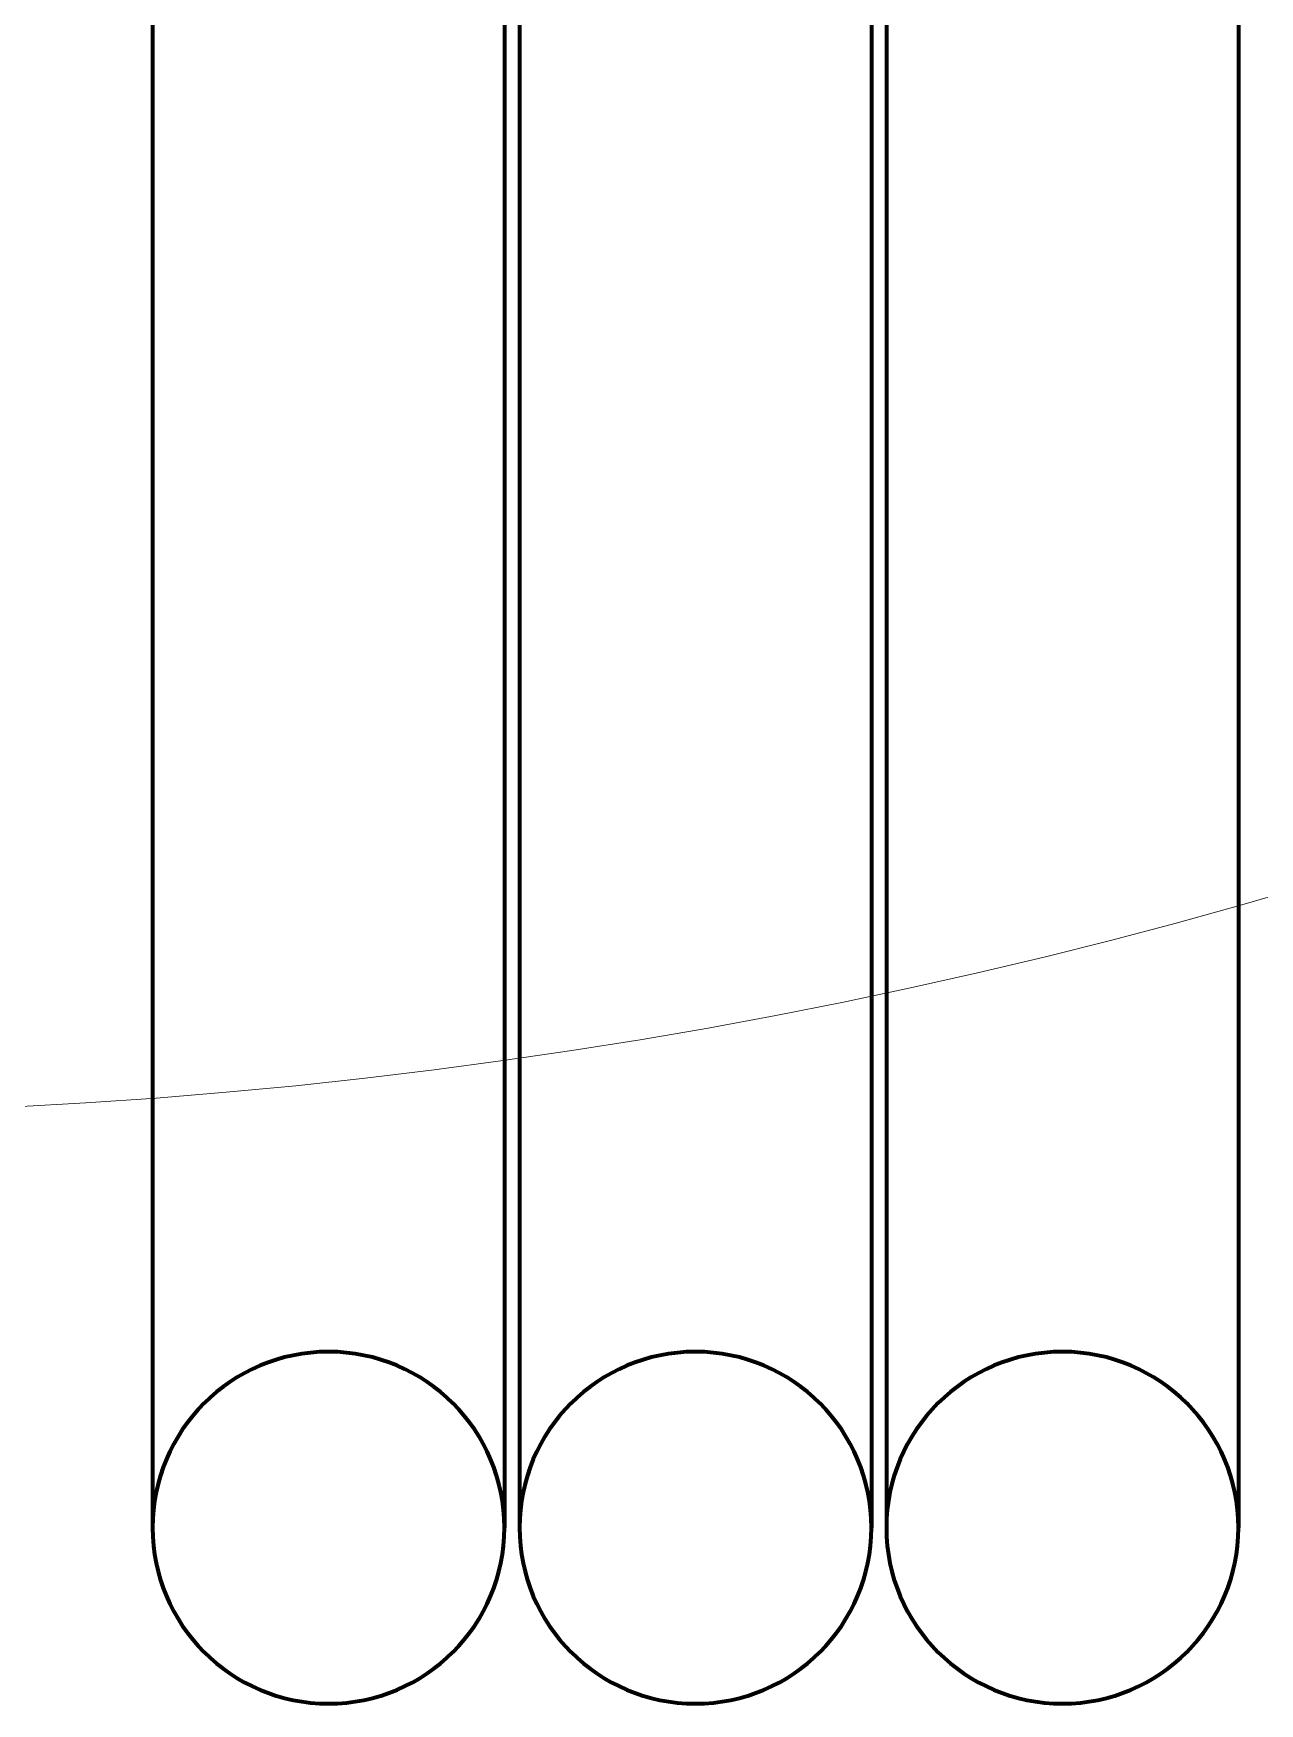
# Model space of a CAD drawing. Header units: millimetres. Extents: x 0 to 2382, y 0 to 420.
# Drawn here: x 263.13 to 271.31, y 218.31 to 229.47 of the extents above; entities that cross this region are included whole.
import ezdxf

# ---------------------------------------------------------------- set-up
doc = ezdxf.new("R2010")
doc.units = ezdxf.units.MM
doc.linetypes.add('IRAM-E-TRAZOS', pattern=[5, 4, -1])
for name, color, linetype, lineweight in [('01-VISIBLE', 7, 'CONTINUOUS', 70), ('02-OCULTA', 4, 'IRAM-E-TRAZOS', 35), ('08-FINA', 5, 'CONTINUOUS', 18)]:
    doc.layers.add(name, color=color, linetype=linetype, lineweight=lineweight)

msp = doc.modelspace()

# ---------------------------------------------------------------- linework, layer by layer
at = {"layer": '01-VISIBLE'}
for p, q in [((263.922, 233.027), (263.922, 229.209)), ((266.272, 233.027), (266.272, 229.209)), ((268.822, 233.027), (268.822, 229.209)), ((271.172, 233.027), (271.172, 229.209)), ((266.372, 232.716), (266.372, 229.209)), ((268.722, 232.716), (268.722, 229.209))]:
    msp.add_line(p, q, dxfattribs=at)
for points in [[(263.922, 229.209), (263.922, 229.159), (263.922, 229.109), (263.922, 229.059), (263.922, 229.009), (263.922, 228.959), (263.922, 228.909), (263.922, 228.858), (263.922, 228.808), (263.922, 228.758), (263.922, 228.708), (263.922, 228.658), (263.922, 228.608), (263.922, 228.558), (263.922, 228.508), (263.922, 228.457), (263.922, 228.407), (263.922, 228.357), (263.922, 228.307), (263.922, 228.257), (263.922, 228.207), (263.922, 228.157), (263.922, 228.107), (263.922, 228.056), (263.922, 228.006), (263.922, 227.956), (263.922, 227.906), (263.922, 227.856), (263.922, 227.806), (263.922, 227.756), (263.922, 227.706), (263.922, 227.655), (263.922, 227.605), (263.922, 227.555), (263.922, 227.505), (263.922, 227.455), (263.922, 227.405), (263.922, 227.355), (263.922, 227.305), (263.922, 227.254), (263.922, 227.204), (263.922, 227.154), (263.922, 227.104), (263.922, 227.054), (263.922, 227.004), (263.922, 226.954), (263.922, 226.904), (263.922, 226.853), (263.922, 226.803), (263.922, 226.753), (263.922, 226.703), (263.922, 226.653), (263.922, 226.603), (263.922, 226.553), (263.922, 226.503), (263.922, 226.452), (263.922, 226.402), (263.922, 226.352), (263.922, 226.302), (263.922, 226.252), (263.922, 226.202), (263.922, 226.152), (263.922, 226.102), (263.922, 226.051), (263.922, 226.001), (263.922, 225.951), (263.922, 225.901), (263.922, 225.851), (263.922, 225.801), (263.922, 225.751), (263.922, 225.701), (263.922, 225.65), (263.922, 225.6), (263.922, 225.55), (263.922, 225.5), (263.922, 225.45), (263.922, 225.4), (263.922, 225.35), (263.922, 225.3), (263.922, 225.249), (263.922, 225.199), (263.922, 225.149), (263.922, 225.099), (263.922, 225.049), (263.922, 224.999), (263.922, 224.949), (263.922, 224.899), (263.922, 224.848), (263.922, 224.798), (263.922, 224.748), (263.922, 224.698), (263.922, 224.648), (263.922, 224.598), (263.922, 224.548), (263.922, 224.498), (263.922, 224.447), (263.922, 224.397), (263.922, 224.347), (263.922, 224.297), (263.922, 224.247), (263.922, 224.197), (263.922, 224.147), (263.922, 224.097), (263.922, 224.046), (263.922, 223.996), (263.922, 223.946), (263.922, 223.896), (263.922, 223.846), (263.922, 223.796), (263.922, 223.746), (263.922, 223.696), (263.922, 223.645), (263.922, 223.595), (263.922, 223.545), (263.922, 223.495), (263.922, 223.445), (263.922, 223.395), (263.922, 223.345), (263.922, 223.295), (263.922, 223.244), (263.922, 223.194), (263.922, 223.144), (263.922, 223.094), (263.922, 223.044), (263.922, 222.994), (263.922, 222.944), (263.922, 222.894), (263.922, 222.843), (263.922, 222.793), (263.922, 222.743), (263.922, 222.693), (263.922, 222.643), (263.922, 222.593), (263.922, 222.543), (263.922, 222.493), (263.922, 222.442), (263.922, 222.392), (263.922, 222.342), (263.922, 222.292), (263.922, 222.242), (263.922, 222.192), (263.922, 222.142), (263.922, 222.092), (263.922, 222.041), (263.922, 221.991), (263.922, 221.941), (263.922, 221.891), (263.922, 221.841), (263.922, 221.791), (263.922, 221.741), (263.922, 221.691), (263.922, 221.64), (263.922, 221.59), (263.922, 221.54), (263.922, 221.49), (263.922, 221.44), (263.922, 221.39), (263.922, 221.34), (263.922, 221.29), (263.922, 221.239), (263.922, 221.189), (263.922, 221.139), (263.922, 221.089), (263.922, 221.039), (263.922, 220.989), (263.922, 220.939), (263.922, 220.889), (263.922, 220.838), (263.922, 220.788), (263.922, 220.738), (263.922, 220.688), (263.922, 220.638), (263.922, 220.588), (263.922, 220.538), (263.922, 220.488), (263.922, 220.437), (263.922, 220.387), (263.922, 220.337), (263.922, 220.287), (263.922, 220.237), (263.922, 220.187), (263.922, 220.137), (263.922, 220.087), (263.922, 220.036), (263.922, 219.986), (263.922, 219.936), (263.922, 219.886), (263.922, 219.836), (263.922, 219.786), (263.922, 219.736), (263.922, 219.686), (263.922, 219.635), (263.922, 219.585), (263.922, 219.535), (263.922, 219.485)], [(266.272, 229.209), (266.272, 229.159), (266.272, 229.109), (266.272, 229.059), (266.272, 229.009), (266.272, 228.959), (266.272, 228.909), (266.272, 228.858), (266.272, 228.808), (266.272, 228.758), (266.272, 228.708), (266.272, 228.658), (266.272, 228.608), (266.272, 228.558), (266.272, 228.508), (266.272, 228.457), (266.272, 228.407), (266.272, 228.357), (266.272, 228.307), (266.272, 228.257), (266.272, 228.207), (266.272, 228.157), (266.272, 228.107), (266.272, 228.056), (266.272, 228.006), (266.272, 227.956), (266.272, 227.906), (266.272, 227.856), (266.272, 227.806), (266.272, 227.756), (266.272, 227.706), (266.272, 227.655), (266.272, 227.605), (266.272, 227.555), (266.272, 227.505), (266.272, 227.455), (266.272, 227.405), (266.272, 227.355), (266.272, 227.305), (266.272, 227.254), (266.272, 227.204), (266.272, 227.154), (266.272, 227.104), (266.272, 227.054), (266.272, 227.004), (266.272, 226.954), (266.272, 226.904), (266.272, 226.853), (266.272, 226.803), (266.272, 226.753), (266.272, 226.703), (266.272, 226.653), (266.272, 226.603), (266.272, 226.553), (266.272, 226.503), (266.272, 226.452), (266.272, 226.402), (266.272, 226.352), (266.272, 226.302), (266.272, 226.252), (266.272, 226.202), (266.272, 226.152), (266.272, 226.102), (266.272, 226.051), (266.272, 226.001), (266.272, 225.951), (266.272, 225.901), (266.272, 225.851), (266.272, 225.801), (266.272, 225.751), (266.272, 225.701), (266.272, 225.65), (266.272, 225.6), (266.272, 225.55), (266.272, 225.5), (266.272, 225.45), (266.272, 225.4), (266.272, 225.35), (266.272, 225.3), (266.272, 225.249), (266.272, 225.199), (266.272, 225.149), (266.272, 225.099), (266.272, 225.049), (266.272, 224.999), (266.272, 224.949), (266.272, 224.899), (266.272, 224.848), (266.272, 224.798), (266.272, 224.748), (266.272, 224.698), (266.272, 224.648), (266.272, 224.598), (266.272, 224.548), (266.272, 224.498), (266.272, 224.447), (266.272, 224.397), (266.272, 224.347), (266.272, 224.297), (266.272, 224.247), (266.272, 224.197), (266.272, 224.147), (266.272, 224.097), (266.272, 224.046), (266.272, 223.996), (266.272, 223.946), (266.272, 223.896), (266.272, 223.846), (266.272, 223.796), (266.272, 223.746), (266.272, 223.696), (266.272, 223.645), (266.272, 223.595), (266.272, 223.545), (266.272, 223.495), (266.272, 223.445), (266.272, 223.395), (266.272, 223.345), (266.272, 223.295), (266.272, 223.244), (266.272, 223.194), (266.272, 223.144), (266.272, 223.094), (266.272, 223.044), (266.272, 222.994), (266.272, 222.944), (266.272, 222.894), (266.272, 222.843), (266.272, 222.793), (266.272, 222.743), (266.272, 222.693), (266.272, 222.643), (266.272, 222.593), (266.272, 222.543), (266.272, 222.493), (266.272, 222.442), (266.272, 222.392), (266.272, 222.342), (266.272, 222.292), (266.272, 222.242), (266.272, 222.192), (266.272, 222.142), (266.272, 222.092), (266.272, 222.041), (266.272, 221.991), (266.272, 221.941), (266.272, 221.891), (266.272, 221.841), (266.272, 221.791), (266.272, 221.741), (266.272, 221.691), (266.272, 221.64), (266.272, 221.59), (266.272, 221.54), (266.272, 221.49), (266.272, 221.44), (266.272, 221.39), (266.272, 221.34), (266.272, 221.29), (266.272, 221.239), (266.272, 221.189), (266.272, 221.139), (266.272, 221.089), (266.272, 221.039), (266.272, 220.989), (266.272, 220.939), (266.272, 220.889), (266.272, 220.838), (266.272, 220.788), (266.272, 220.738), (266.272, 220.688), (266.272, 220.638), (266.272, 220.588), (266.272, 220.538), (266.272, 220.488), (266.272, 220.437), (266.272, 220.387), (266.272, 220.337), (266.272, 220.287), (266.272, 220.237), (266.272, 220.187), (266.272, 220.137), (266.272, 220.087), (266.272, 220.036), (266.272, 219.986), (266.272, 219.936), (266.272, 219.886), (266.272, 219.836), (266.272, 219.786), (266.272, 219.736), (266.272, 219.686), (266.272, 219.635), (266.272, 219.585), (266.272, 219.535), (266.272, 219.485)], [(266.372, 229.209), (266.372, 229.159), (266.372, 229.109), (266.372, 229.059), (266.372, 229.009), (266.372, 228.959), (266.372, 228.909), (266.372, 228.858), (266.372, 228.808), (266.372, 228.758), (266.372, 228.708), (266.372, 228.658), (266.372, 228.608), (266.372, 228.558), (266.372, 228.508), (266.372, 228.457), (266.372, 228.407), (266.372, 228.357), (266.372, 228.307), (266.372, 228.257), (266.372, 228.207), (266.372, 228.157), (266.372, 228.107), (266.372, 228.056), (266.372, 228.006), (266.372, 227.956), (266.372, 227.906), (266.372, 227.856), (266.372, 227.806), (266.372, 227.756), (266.372, 227.706), (266.372, 227.655), (266.372, 227.605), (266.372, 227.555), (266.372, 227.505), (266.372, 227.455), (266.372, 227.405), (266.372, 227.355), (266.372, 227.305), (266.372, 227.254), (266.372, 227.204), (266.372, 227.154), (266.372, 227.104), (266.372, 227.054), (266.372, 227.004), (266.372, 226.954), (266.372, 226.904), (266.372, 226.853), (266.372, 226.803), (266.372, 226.753), (266.372, 226.703), (266.372, 226.653), (266.372, 226.603), (266.372, 226.553), (266.372, 226.503), (266.372, 226.452), (266.372, 226.402), (266.372, 226.352), (266.372, 226.302), (266.372, 226.252), (266.372, 226.202), (266.372, 226.152), (266.372, 226.102), (266.372, 226.051), (266.372, 226.001), (266.372, 225.951), (266.372, 225.901), (266.372, 225.851), (266.372, 225.801), (266.372, 225.751), (266.372, 225.701), (266.372, 225.65), (266.372, 225.6), (266.372, 225.55), (266.372, 225.5), (266.372, 225.45), (266.372, 225.4), (266.372, 225.35), (266.372, 225.3), (266.372, 225.249), (266.372, 225.199), (266.372, 225.149), (266.372, 225.099), (266.372, 225.049), (266.372, 224.999), (266.372, 224.949), (266.372, 224.899), (266.372, 224.848), (266.372, 224.798), (266.372, 224.748), (266.372, 224.698), (266.372, 224.648), (266.372, 224.598), (266.372, 224.548), (266.372, 224.498), (266.372, 224.447), (266.372, 224.397), (266.372, 224.347), (266.372, 224.297), (266.372, 224.247), (266.372, 224.197), (266.372, 224.147), (266.372, 224.097), (266.372, 224.046), (266.372, 223.996), (266.372, 223.946), (266.372, 223.896), (266.372, 223.846), (266.372, 223.796), (266.372, 223.746), (266.372, 223.696), (266.372, 223.645), (266.372, 223.595), (266.372, 223.545), (266.372, 223.495), (266.372, 223.445), (266.372, 223.395), (266.372, 223.345), (266.372, 223.295), (266.372, 223.244), (266.372, 223.194), (266.372, 223.144), (266.372, 223.094), (266.372, 223.044), (266.372, 222.994), (266.372, 222.944), (266.372, 222.894), (266.372, 222.843), (266.372, 222.793), (266.372, 222.743), (266.372, 222.693), (266.372, 222.643), (266.372, 222.593), (266.372, 222.543), (266.372, 222.493), (266.372, 222.442), (266.372, 222.392), (266.372, 222.342), (266.372, 222.292), (266.372, 222.242), (266.372, 222.192), (266.372, 222.142), (266.372, 222.092), (266.372, 222.041), (266.372, 221.991), (266.372, 221.941), (266.372, 221.891), (266.372, 221.841), (266.372, 221.791), (266.372, 221.741), (266.372, 221.691), (266.372, 221.64), (266.372, 221.59), (266.372, 221.54), (266.372, 221.49), (266.372, 221.44), (266.372, 221.39), (266.372, 221.34), (266.372, 221.29), (266.372, 221.239), (266.372, 221.189), (266.372, 221.139), (266.372, 221.089), (266.372, 221.039), (266.372, 220.989), (266.372, 220.939), (266.372, 220.889), (266.372, 220.838), (266.372, 220.788), (266.372, 220.738), (266.372, 220.688), (266.372, 220.638), (266.372, 220.588), (266.372, 220.538), (266.372, 220.488), (266.372, 220.437), (266.372, 220.387), (266.372, 220.337), (266.372, 220.287), (266.372, 220.237), (266.372, 220.187), (266.372, 220.137), (266.372, 220.087), (266.372, 220.036), (266.372, 219.986), (266.372, 219.936), (266.372, 219.886), (266.372, 219.836), (266.372, 219.786), (266.372, 219.736), (266.372, 219.686), (266.372, 219.635), (266.372, 219.585), (266.372, 219.535), (266.372, 219.485)], [(268.722, 229.209), (268.722, 229.159), (268.722, 229.109), (268.722, 229.059), (268.722, 229.009), (268.722, 228.959), (268.722, 228.909), (268.722, 228.858), (268.722, 228.808), (268.722, 228.758), (268.722, 228.708), (268.722, 228.658), (268.722, 228.608), (268.722, 228.558), (268.722, 228.508), (268.722, 228.457), (268.722, 228.407), (268.722, 228.357), (268.722, 228.307), (268.722, 228.257), (268.722, 228.207), (268.722, 228.157), (268.722, 228.107), (268.722, 228.056), (268.722, 228.006), (268.722, 227.956), (268.722, 227.906), (268.722, 227.856), (268.722, 227.806), (268.722, 227.756), (268.722, 227.706), (268.722, 227.655), (268.722, 227.605), (268.722, 227.555), (268.722, 227.505), (268.722, 227.455), (268.722, 227.405), (268.722, 227.355), (268.722, 227.305), (268.722, 227.254), (268.722, 227.204), (268.722, 227.154), (268.722, 227.104), (268.722, 227.054), (268.722, 227.004), (268.722, 226.954), (268.722, 226.904), (268.722, 226.853), (268.722, 226.803), (268.722, 226.753), (268.722, 226.703), (268.722, 226.653), (268.722, 226.603), (268.722, 226.553), (268.722, 226.503), (268.722, 226.452), (268.722, 226.402), (268.722, 226.352), (268.722, 226.302), (268.722, 226.252), (268.722, 226.202), (268.722, 226.152), (268.722, 226.102), (268.722, 226.051), (268.722, 226.001), (268.722, 225.951), (268.722, 225.901), (268.722, 225.851), (268.722, 225.801), (268.722, 225.751), (268.722, 225.701), (268.722, 225.65), (268.722, 225.6), (268.722, 225.55), (268.722, 225.5), (268.722, 225.45), (268.722, 225.4), (268.722, 225.35), (268.722, 225.3), (268.722, 225.249), (268.722, 225.199), (268.722, 225.149), (268.722, 225.099), (268.722, 225.049), (268.722, 224.999), (268.722, 224.949), (268.722, 224.899), (268.722, 224.848), (268.722, 224.798), (268.722, 224.748), (268.722, 224.698), (268.722, 224.648), (268.722, 224.598), (268.722, 224.548), (268.722, 224.498), (268.722, 224.447), (268.722, 224.397), (268.722, 224.347), (268.722, 224.297), (268.722, 224.247), (268.722, 224.197), (268.722, 224.147), (268.722, 224.097), (268.722, 224.046), (268.722, 223.996), (268.722, 223.946), (268.722, 223.896), (268.722, 223.846), (268.722, 223.796), (268.722, 223.746), (268.722, 223.696), (268.722, 223.645), (268.722, 223.595), (268.722, 223.545), (268.722, 223.495), (268.722, 223.445), (268.722, 223.395), (268.722, 223.345), (268.722, 223.295), (268.722, 223.244), (268.722, 223.194), (268.722, 223.144), (268.722, 223.094), (268.722, 223.044), (268.722, 222.994), (268.722, 222.944), (268.722, 222.894), (268.722, 222.843), (268.722, 222.793), (268.722, 222.743), (268.722, 222.693), (268.722, 222.643), (268.722, 222.593), (268.722, 222.543), (268.722, 222.493), (268.722, 222.442), (268.722, 222.392), (268.722, 222.342), (268.722, 222.292), (268.722, 222.242), (268.722, 222.192), (268.722, 222.142), (268.722, 222.092), (268.722, 222.041), (268.722, 221.991), (268.722, 221.941), (268.722, 221.891), (268.722, 221.841), (268.722, 221.791), (268.722, 221.741), (268.722, 221.691), (268.722, 221.64), (268.722, 221.59), (268.722, 221.54), (268.722, 221.49), (268.722, 221.44), (268.722, 221.39), (268.722, 221.34), (268.722, 221.29), (268.722, 221.239), (268.722, 221.189), (268.722, 221.139), (268.722, 221.089), (268.722, 221.039), (268.722, 220.989), (268.722, 220.939), (268.722, 220.889), (268.722, 220.838), (268.722, 220.788), (268.722, 220.738), (268.722, 220.688), (268.722, 220.638), (268.722, 220.588), (268.722, 220.538), (268.722, 220.488), (268.722, 220.437), (268.722, 220.387), (268.722, 220.337), (268.722, 220.287), (268.722, 220.237), (268.722, 220.187), (268.722, 220.137), (268.722, 220.087), (268.722, 220.036), (268.722, 219.986), (268.722, 219.936), (268.722, 219.886), (268.722, 219.836), (268.722, 219.786), (268.722, 219.736), (268.722, 219.686), (268.722, 219.635), (268.722, 219.585), (268.722, 219.535), (268.722, 219.485)], [(268.822, 229.209), (268.822, 229.159), (268.822, 229.109), (268.822, 229.059), (268.822, 229.009), (268.822, 228.959), (268.822, 228.909), (268.822, 228.858), (268.822, 228.808), (268.822, 228.758), (268.822, 228.708), (268.822, 228.658), (268.822, 228.608), (268.822, 228.558), (268.822, 228.508), (268.822, 228.457), (268.822, 228.407), (268.822, 228.357), (268.822, 228.307), (268.822, 228.257), (268.822, 228.207), (268.822, 228.157), (268.822, 228.107), (268.822, 228.056), (268.822, 228.006), (268.822, 227.956), (268.822, 227.906), (268.822, 227.856), (268.822, 227.806), (268.822, 227.756), (268.822, 227.706), (268.822, 227.655), (268.822, 227.605), (268.822, 227.555), (268.822, 227.505), (268.822, 227.455), (268.822, 227.405), (268.822, 227.355), (268.822, 227.305), (268.822, 227.254), (268.822, 227.204), (268.822, 227.154), (268.822, 227.104), (268.822, 227.054), (268.822, 227.004), (268.822, 226.954), (268.822, 226.904), (268.822, 226.853), (268.822, 226.803), (268.822, 226.753), (268.822, 226.703), (268.822, 226.653), (268.822, 226.603), (268.822, 226.553), (268.822, 226.503), (268.822, 226.452), (268.822, 226.402), (268.822, 226.352), (268.822, 226.302), (268.822, 226.252), (268.822, 226.202), (268.822, 226.152), (268.822, 226.102), (268.822, 226.051), (268.822, 226.001), (268.822, 225.951), (268.822, 225.901), (268.822, 225.851), (268.822, 225.801), (268.822, 225.751), (268.822, 225.701), (268.822, 225.65), (268.822, 225.6), (268.822, 225.55), (268.822, 225.5), (268.822, 225.45), (268.822, 225.4), (268.822, 225.35), (268.822, 225.3), (268.822, 225.249), (268.822, 225.199), (268.822, 225.149), (268.822, 225.099), (268.822, 225.049), (268.822, 224.999), (268.822, 224.949), (268.822, 224.899), (268.822, 224.848), (268.822, 224.798), (268.822, 224.748), (268.822, 224.698), (268.822, 224.648), (268.822, 224.598), (268.822, 224.548), (268.822, 224.498), (268.822, 224.447), (268.822, 224.397), (268.822, 224.347), (268.822, 224.297), (268.822, 224.247), (268.822, 224.197), (268.822, 224.147), (268.822, 224.097), (268.822, 224.046), (268.822, 223.996), (268.822, 223.946), (268.822, 223.896), (268.822, 223.846), (268.822, 223.796), (268.822, 223.746), (268.822, 223.696), (268.822, 223.645), (268.822, 223.595), (268.822, 223.545), (268.822, 223.495), (268.822, 223.445), (268.822, 223.395), (268.822, 223.345), (268.822, 223.295), (268.822, 223.244), (268.822, 223.194), (268.822, 223.144), (268.822, 223.094), (268.822, 223.044), (268.822, 222.994), (268.822, 222.944), (268.822, 222.894), (268.822, 222.843), (268.822, 222.793), (268.822, 222.743), (268.822, 222.693), (268.822, 222.643), (268.822, 222.593), (268.822, 222.543), (268.822, 222.493), (268.822, 222.442), (268.822, 222.392), (268.822, 222.342), (268.822, 222.292), (268.822, 222.242), (268.822, 222.192), (268.822, 222.142), (268.822, 222.092), (268.822, 222.041), (268.822, 221.991), (268.822, 221.941), (268.822, 221.891), (268.822, 221.841), (268.822, 221.791), (268.822, 221.741), (268.822, 221.691), (268.822, 221.64), (268.822, 221.59), (268.822, 221.54), (268.822, 221.49), (268.822, 221.44), (268.822, 221.39), (268.822, 221.34), (268.822, 221.29), (268.822, 221.239), (268.822, 221.189), (268.822, 221.139), (268.822, 221.089), (268.822, 221.039), (268.822, 220.989), (268.822, 220.939), (268.822, 220.889), (268.822, 220.838), (268.822, 220.788), (268.822, 220.738), (268.822, 220.688), (268.822, 220.638), (268.822, 220.588), (268.822, 220.538), (268.822, 220.488), (268.822, 220.437), (268.822, 220.387), (268.822, 220.337), (268.822, 220.287), (268.822, 220.237), (268.822, 220.187), (268.822, 220.137), (268.822, 220.087), (268.822, 220.036), (268.822, 219.986), (268.822, 219.936), (268.822, 219.886), (268.822, 219.836), (268.822, 219.786), (268.822, 219.736), (268.822, 219.686), (268.822, 219.635), (268.822, 219.585), (268.822, 219.535), (268.822, 219.485)], [(271.172, 229.209), (271.172, 229.159), (271.172, 229.109), (271.172, 229.059), (271.172, 229.009), (271.172, 228.959), (271.172, 228.909), (271.172, 228.858), (271.172, 228.808), (271.172, 228.758), (271.172, 228.708), (271.172, 228.658), (271.172, 228.608), (271.172, 228.558), (271.172, 228.508), (271.172, 228.457), (271.172, 228.407), (271.172, 228.357), (271.172, 228.307), (271.172, 228.257), (271.172, 228.207), (271.172, 228.157), (271.172, 228.107), (271.172, 228.056), (271.172, 228.006), (271.172, 227.956), (271.172, 227.906), (271.172, 227.856), (271.172, 227.806), (271.172, 227.756), (271.172, 227.706), (271.172, 227.655), (271.172, 227.605), (271.172, 227.555), (271.172, 227.505), (271.172, 227.455), (271.172, 227.405), (271.172, 227.355), (271.172, 227.305), (271.172, 227.254), (271.172, 227.204), (271.172, 227.154), (271.172, 227.104), (271.172, 227.054), (271.172, 227.004), (271.172, 226.954), (271.172, 226.904), (271.172, 226.853), (271.172, 226.803), (271.172, 226.753), (271.172, 226.703), (271.172, 226.653), (271.172, 226.603), (271.172, 226.553), (271.172, 226.503), (271.172, 226.452), (271.172, 226.402), (271.172, 226.352), (271.172, 226.302), (271.172, 226.252), (271.172, 226.202), (271.172, 226.152), (271.172, 226.102), (271.172, 226.051), (271.172, 226.001), (271.172, 225.951), (271.172, 225.901), (271.172, 225.851), (271.172, 225.801), (271.172, 225.751), (271.172, 225.701), (271.172, 225.65), (271.172, 225.6), (271.172, 225.55), (271.172, 225.5), (271.172, 225.45), (271.172, 225.4), (271.172, 225.35), (271.172, 225.3), (271.172, 225.249), (271.172, 225.199), (271.172, 225.149), (271.172, 225.099), (271.172, 225.049), (271.172, 224.999), (271.172, 224.949), (271.172, 224.899), (271.172, 224.848), (271.172, 224.798), (271.172, 224.748), (271.172, 224.698), (271.172, 224.648), (271.172, 224.598), (271.172, 224.548), (271.172, 224.498), (271.172, 224.447), (271.172, 224.397), (271.172, 224.347), (271.172, 224.297), (271.172, 224.247), (271.172, 224.197), (271.172, 224.147), (271.172, 224.097), (271.172, 224.046), (271.172, 223.996), (271.172, 223.946), (271.172, 223.896), (271.172, 223.846), (271.172, 223.796), (271.172, 223.746), (271.172, 223.696), (271.172, 223.645), (271.172, 223.595), (271.172, 223.545), (271.172, 223.495), (271.172, 223.445), (271.172, 223.395), (271.172, 223.345), (271.172, 223.295), (271.172, 223.244), (271.172, 223.194), (271.172, 223.144), (271.172, 223.094), (271.172, 223.044), (271.172, 222.994), (271.172, 222.944), (271.172, 222.894), (271.172, 222.843), (271.172, 222.793), (271.172, 222.743), (271.172, 222.693), (271.172, 222.643), (271.172, 222.593), (271.172, 222.543), (271.172, 222.493), (271.172, 222.442), (271.172, 222.392), (271.172, 222.342), (271.172, 222.292), (271.172, 222.242), (271.172, 222.192), (271.172, 222.142), (271.172, 222.092), (271.172, 222.041), (271.172, 221.991), (271.172, 221.941), (271.172, 221.891), (271.172, 221.841), (271.172, 221.791), (271.172, 221.741), (271.172, 221.691), (271.172, 221.64), (271.172, 221.59), (271.172, 221.54), (271.172, 221.49), (271.172, 221.44), (271.172, 221.39), (271.172, 221.34), (271.172, 221.29), (271.172, 221.239), (271.172, 221.189), (271.172, 221.139), (271.172, 221.089), (271.172, 221.039), (271.172, 220.989), (271.172, 220.939), (271.172, 220.889), (271.172, 220.838), (271.172, 220.788), (271.172, 220.738), (271.172, 220.688), (271.172, 220.638), (271.172, 220.588), (271.172, 220.538), (271.172, 220.488), (271.172, 220.437), (271.172, 220.387), (271.172, 220.337), (271.172, 220.287), (271.172, 220.237), (271.172, 220.187), (271.172, 220.137), (271.172, 220.087), (271.172, 220.036), (271.172, 219.986), (271.172, 219.936), (271.172, 219.886), (271.172, 219.836), (271.172, 219.786), (271.172, 219.736), (271.172, 219.686), (271.172, 219.635), (271.172, 219.585), (271.172, 219.535), (271.172, 219.485)]]:
    msp.add_lwpolyline(points, dxfattribs=at)
for centre, start, end in [((265.097, 219.485), 90, 180), ((265.097, 219.485), 0, 90), ((267.547, 219.485), 90, 180), ((267.547, 219.485), 0, 90), ((269.997, 219.485), 90, 180), ((269.997, 219.485), 0, 90), ((265.097, 219.485), 180, -90), ((265.097, 219.485), 179.9978, 180), ((265.097, 219.485), 180, 0), ((265.097, 219.485), -90, 0), ((265.097, 219.485), 0, 0.0022), ((267.547, 219.485), 180, -90), ((267.547, 219.485), 179.9978, 180), ((267.547, 219.485), 180, 0), ((267.547, 219.485), -90, 0), ((267.547, 219.485), 0, 0.0022), ((269.997, 219.485), 180, -90), ((269.997, 219.485), 179.9978, 180), ((269.997, 219.485), 180, 0), ((269.997, 219.485), -90, 0), ((269.997, 219.485), 0, 0.0022)]:
    msp.add_arc(centre, 1.175, start, end, dxfattribs=at)
at = {"layer": '02-OCULTA'}
for p, q in [((263.922, 229.209), (263.922, 232.983)), ((266.272, 229.209), (266.272, 232.983)), ((268.822, 229.209), (268.822, 232.983)), ((271.172, 229.209), (271.172, 232.983)), ((266.372, 229.209), (266.372, 232.895)), ((268.722, 229.209), (268.722, 232.895))]:
    msp.add_line(p, q, dxfattribs=at)
for points in [[(263.922, 229.209), (263.922, 229.159), (263.922, 229.109), (263.922, 229.059), (263.922, 229.009), (263.922, 228.959), (263.922, 228.909), (263.922, 228.858), (263.922, 228.808), (263.922, 228.758), (263.922, 228.708), (263.922, 228.658), (263.922, 228.608), (263.922, 228.558), (263.922, 228.508), (263.922, 228.457), (263.922, 228.407), (263.922, 228.357), (263.922, 228.307), (263.922, 228.257), (263.922, 228.207), (263.922, 228.157), (263.922, 228.107), (263.922, 228.056), (263.922, 228.006), (263.922, 227.956), (263.922, 227.906), (263.922, 227.856), (263.922, 227.806), (263.922, 227.756), (263.922, 227.706), (263.922, 227.655), (263.922, 227.605), (263.922, 227.555), (263.922, 227.505), (263.922, 227.455), (263.922, 227.405), (263.922, 227.355), (263.922, 227.305), (263.922, 227.254), (263.922, 227.204), (263.922, 227.154), (263.922, 227.104), (263.922, 227.054), (263.922, 227.004), (263.922, 226.954), (263.922, 226.904), (263.922, 226.853), (263.922, 226.803), (263.922, 226.753), (263.922, 226.703), (263.922, 226.653), (263.922, 226.603), (263.922, 226.553), (263.922, 226.503), (263.922, 226.452), (263.922, 226.402), (263.922, 226.352), (263.922, 226.302), (263.922, 226.252), (263.922, 226.202), (263.922, 226.152), (263.922, 226.102), (263.922, 226.051), (263.922, 226.001), (263.922, 225.951), (263.922, 225.901), (263.922, 225.851), (263.922, 225.801), (263.922, 225.751), (263.922, 225.701), (263.922, 225.65), (263.922, 225.6), (263.922, 225.55), (263.922, 225.5), (263.922, 225.45), (263.922, 225.4), (263.922, 225.35), (263.922, 225.3), (263.922, 225.249), (263.922, 225.199), (263.922, 225.149), (263.922, 225.099), (263.922, 225.049), (263.922, 224.999), (263.922, 224.949), (263.922, 224.899), (263.922, 224.848), (263.922, 224.798), (263.922, 224.748), (263.922, 224.698), (263.922, 224.648), (263.922, 224.598), (263.922, 224.548), (263.922, 224.498), (263.922, 224.447), (263.922, 224.397), (263.922, 224.347), (263.922, 224.297), (263.922, 224.247), (263.922, 224.197), (263.922, 224.147), (263.922, 224.097), (263.922, 224.046), (263.922, 223.996), (263.922, 223.946), (263.922, 223.896), (263.922, 223.846), (263.922, 223.796), (263.922, 223.746), (263.922, 223.696), (263.922, 223.645), (263.922, 223.595), (263.922, 223.545), (263.922, 223.495), (263.922, 223.445), (263.922, 223.395), (263.922, 223.345), (263.922, 223.295), (263.922, 223.244), (263.922, 223.194), (263.922, 223.144), (263.922, 223.094), (263.922, 223.044), (263.922, 222.994), (263.922, 222.944), (263.922, 222.894), (263.922, 222.843), (263.922, 222.793), (263.922, 222.743), (263.922, 222.693), (263.922, 222.643), (263.922, 222.593), (263.922, 222.543), (263.922, 222.493), (263.922, 222.442), (263.922, 222.392), (263.922, 222.342), (263.922, 222.292), (263.922, 222.242), (263.922, 222.192), (263.922, 222.142), (263.922, 222.092), (263.922, 222.041), (263.922, 221.991), (263.922, 221.941), (263.922, 221.891), (263.922, 221.841), (263.922, 221.791), (263.922, 221.741), (263.922, 221.691), (263.922, 221.64), (263.922, 221.59), (263.922, 221.54), (263.922, 221.49), (263.922, 221.44), (263.922, 221.39), (263.922, 221.34), (263.922, 221.29), (263.922, 221.239), (263.922, 221.189), (263.922, 221.139), (263.922, 221.089), (263.922, 221.039), (263.922, 220.989), (263.922, 220.939), (263.922, 220.889), (263.922, 220.838), (263.922, 220.788), (263.922, 220.738), (263.922, 220.688), (263.922, 220.638), (263.922, 220.588), (263.922, 220.538), (263.922, 220.488), (263.922, 220.437), (263.922, 220.387), (263.922, 220.337), (263.922, 220.287), (263.922, 220.237), (263.922, 220.187), (263.922, 220.137), (263.922, 220.087), (263.922, 220.036), (263.922, 219.986), (263.922, 219.936), (263.922, 219.886), (263.922, 219.836), (263.922, 219.786), (263.922, 219.736), (263.922, 219.686), (263.922, 219.635), (263.922, 219.585), (263.922, 219.535), (263.922, 219.485)], [(266.272, 229.209), (266.272, 229.159), (266.272, 229.109), (266.272, 229.059), (266.272, 229.009), (266.272, 228.959), (266.272, 228.909), (266.272, 228.858), (266.272, 228.808), (266.272, 228.758), (266.272, 228.708), (266.272, 228.658), (266.272, 228.608), (266.272, 228.558), (266.272, 228.508), (266.272, 228.457), (266.272, 228.407), (266.272, 228.357), (266.272, 228.307), (266.272, 228.257), (266.272, 228.207), (266.272, 228.157), (266.272, 228.107), (266.272, 228.056), (266.272, 228.006), (266.272, 227.956), (266.272, 227.906), (266.272, 227.856), (266.272, 227.806), (266.272, 227.756), (266.272, 227.706), (266.272, 227.655), (266.272, 227.605), (266.272, 227.555), (266.272, 227.505), (266.272, 227.455), (266.272, 227.405), (266.272, 227.355), (266.272, 227.305), (266.272, 227.254), (266.272, 227.204), (266.272, 227.154), (266.272, 227.104), (266.272, 227.054), (266.272, 227.004), (266.272, 226.954), (266.272, 226.904), (266.272, 226.853), (266.272, 226.803), (266.272, 226.753), (266.272, 226.703), (266.272, 226.653), (266.272, 226.603), (266.272, 226.553), (266.272, 226.503), (266.272, 226.452), (266.272, 226.402), (266.272, 226.352), (266.272, 226.302), (266.272, 226.252), (266.272, 226.202), (266.272, 226.152), (266.272, 226.102), (266.272, 226.051), (266.272, 226.001), (266.272, 225.951), (266.272, 225.901), (266.272, 225.851), (266.272, 225.801), (266.272, 225.751), (266.272, 225.701), (266.272, 225.65), (266.272, 225.6), (266.272, 225.55), (266.272, 225.5), (266.272, 225.45), (266.272, 225.4), (266.272, 225.35), (266.272, 225.3), (266.272, 225.249), (266.272, 225.199), (266.272, 225.149), (266.272, 225.099), (266.272, 225.049), (266.272, 224.999), (266.272, 224.949), (266.272, 224.899), (266.272, 224.848), (266.272, 224.798), (266.272, 224.748), (266.272, 224.698), (266.272, 224.648), (266.272, 224.598), (266.272, 224.548), (266.272, 224.498), (266.272, 224.447), (266.272, 224.397), (266.272, 224.347), (266.272, 224.297), (266.272, 224.247), (266.272, 224.197), (266.272, 224.147), (266.272, 224.097), (266.272, 224.046), (266.272, 223.996), (266.272, 223.946), (266.272, 223.896), (266.272, 223.846), (266.272, 223.796), (266.272, 223.746), (266.272, 223.696), (266.272, 223.645), (266.272, 223.595), (266.272, 223.545), (266.272, 223.495), (266.272, 223.445), (266.272, 223.395), (266.272, 223.345), (266.272, 223.295), (266.272, 223.244), (266.272, 223.194), (266.272, 223.144), (266.272, 223.094), (266.272, 223.044), (266.272, 222.994), (266.272, 222.944), (266.272, 222.894), (266.272, 222.843), (266.272, 222.793), (266.272, 222.743), (266.272, 222.693), (266.272, 222.643), (266.272, 222.593), (266.272, 222.543), (266.272, 222.493), (266.272, 222.442), (266.272, 222.392), (266.272, 222.342), (266.272, 222.292), (266.272, 222.242), (266.272, 222.192), (266.272, 222.142), (266.272, 222.092), (266.272, 222.041), (266.272, 221.991), (266.272, 221.941), (266.272, 221.891), (266.272, 221.841), (266.272, 221.791), (266.272, 221.741), (266.272, 221.691), (266.272, 221.64), (266.272, 221.59), (266.272, 221.54), (266.272, 221.49), (266.272, 221.44), (266.272, 221.39), (266.272, 221.34), (266.272, 221.29), (266.272, 221.239), (266.272, 221.189), (266.272, 221.139), (266.272, 221.089), (266.272, 221.039), (266.272, 220.989), (266.272, 220.939), (266.272, 220.889), (266.272, 220.838), (266.272, 220.788), (266.272, 220.738), (266.272, 220.688), (266.272, 220.638), (266.272, 220.588), (266.272, 220.538), (266.272, 220.488), (266.272, 220.437), (266.272, 220.387), (266.272, 220.337), (266.272, 220.287), (266.272, 220.237), (266.272, 220.187), (266.272, 220.137), (266.272, 220.087), (266.272, 220.036), (266.272, 219.986), (266.272, 219.936), (266.272, 219.886), (266.272, 219.836), (266.272, 219.786), (266.272, 219.736), (266.272, 219.686), (266.272, 219.635), (266.272, 219.585), (266.272, 219.535), (266.272, 219.485)], [(266.372, 229.209), (266.372, 229.159), (266.372, 229.109), (266.372, 229.059), (266.372, 229.009), (266.372, 228.959), (266.372, 228.909), (266.372, 228.858), (266.372, 228.808), (266.372, 228.758), (266.372, 228.708), (266.372, 228.658), (266.372, 228.608), (266.372, 228.558), (266.372, 228.508), (266.372, 228.457), (266.372, 228.407), (266.372, 228.357), (266.372, 228.307), (266.372, 228.257), (266.372, 228.207), (266.372, 228.157), (266.372, 228.107), (266.372, 228.056), (266.372, 228.006), (266.372, 227.956), (266.372, 227.906), (266.372, 227.856), (266.372, 227.806), (266.372, 227.756), (266.372, 227.706), (266.372, 227.655), (266.372, 227.605), (266.372, 227.555), (266.372, 227.505), (266.372, 227.455), (266.372, 227.405), (266.372, 227.355), (266.372, 227.305), (266.372, 227.254), (266.372, 227.204), (266.372, 227.154), (266.372, 227.104), (266.372, 227.054), (266.372, 227.004), (266.372, 226.954), (266.372, 226.904), (266.372, 226.853), (266.372, 226.803), (266.372, 226.753), (266.372, 226.703), (266.372, 226.653), (266.372, 226.603), (266.372, 226.553), (266.372, 226.503), (266.372, 226.452), (266.372, 226.402), (266.372, 226.352), (266.372, 226.302), (266.372, 226.252), (266.372, 226.202), (266.372, 226.152), (266.372, 226.102), (266.372, 226.051), (266.372, 226.001), (266.372, 225.951), (266.372, 225.901), (266.372, 225.851), (266.372, 225.801), (266.372, 225.751), (266.372, 225.701), (266.372, 225.65), (266.372, 225.6), (266.372, 225.55), (266.372, 225.5), (266.372, 225.45), (266.372, 225.4), (266.372, 225.35), (266.372, 225.3), (266.372, 225.249), (266.372, 225.199), (266.372, 225.149), (266.372, 225.099), (266.372, 225.049), (266.372, 224.999), (266.372, 224.949), (266.372, 224.899), (266.372, 224.848), (266.372, 224.798), (266.372, 224.748), (266.372, 224.698), (266.372, 224.648), (266.372, 224.598), (266.372, 224.548), (266.372, 224.498), (266.372, 224.447), (266.372, 224.397), (266.372, 224.347), (266.372, 224.297), (266.372, 224.247), (266.372, 224.197), (266.372, 224.147), (266.372, 224.097), (266.372, 224.046), (266.372, 223.996), (266.372, 223.946), (266.372, 223.896), (266.372, 223.846), (266.372, 223.796), (266.372, 223.746), (266.372, 223.696), (266.372, 223.645), (266.372, 223.595), (266.372, 223.545), (266.372, 223.495), (266.372, 223.445), (266.372, 223.395), (266.372, 223.345), (266.372, 223.295), (266.372, 223.244), (266.372, 223.194), (266.372, 223.144), (266.372, 223.094), (266.372, 223.044), (266.372, 222.994), (266.372, 222.944), (266.372, 222.894), (266.372, 222.843), (266.372, 222.793), (266.372, 222.743), (266.372, 222.693), (266.372, 222.643), (266.372, 222.593), (266.372, 222.543), (266.372, 222.493), (266.372, 222.442), (266.372, 222.392), (266.372, 222.342), (266.372, 222.292), (266.372, 222.242), (266.372, 222.192), (266.372, 222.142), (266.372, 222.092), (266.372, 222.041), (266.372, 221.991), (266.372, 221.941), (266.372, 221.891), (266.372, 221.841), (266.372, 221.791), (266.372, 221.741), (266.372, 221.691), (266.372, 221.64), (266.372, 221.59), (266.372, 221.54), (266.372, 221.49), (266.372, 221.44), (266.372, 221.39), (266.372, 221.34), (266.372, 221.29), (266.372, 221.239), (266.372, 221.189), (266.372, 221.139), (266.372, 221.089), (266.372, 221.039), (266.372, 220.989), (266.372, 220.939), (266.372, 220.889), (266.372, 220.838), (266.372, 220.788), (266.372, 220.738), (266.372, 220.688), (266.372, 220.638), (266.372, 220.588), (266.372, 220.538), (266.372, 220.488), (266.372, 220.437), (266.372, 220.387), (266.372, 220.337), (266.372, 220.287), (266.372, 220.237), (266.372, 220.187), (266.372, 220.137), (266.372, 220.087), (266.372, 220.036), (266.372, 219.986), (266.372, 219.936), (266.372, 219.886), (266.372, 219.836), (266.372, 219.786), (266.372, 219.736), (266.372, 219.686), (266.372, 219.635), (266.372, 219.585), (266.372, 219.535), (266.372, 219.485)], [(268.722, 229.209), (268.722, 229.159), (268.722, 229.109), (268.722, 229.059), (268.722, 229.009), (268.722, 228.959), (268.722, 228.909), (268.722, 228.858), (268.722, 228.808), (268.722, 228.758), (268.722, 228.708), (268.722, 228.658), (268.722, 228.608), (268.722, 228.558), (268.722, 228.508), (268.722, 228.457), (268.722, 228.407), (268.722, 228.357), (268.722, 228.307), (268.722, 228.257), (268.722, 228.207), (268.722, 228.157), (268.722, 228.107), (268.722, 228.056), (268.722, 228.006), (268.722, 227.956), (268.722, 227.906), (268.722, 227.856), (268.722, 227.806), (268.722, 227.756), (268.722, 227.706), (268.722, 227.655), (268.722, 227.605), (268.722, 227.555), (268.722, 227.505), (268.722, 227.455), (268.722, 227.405), (268.722, 227.355), (268.722, 227.305), (268.722, 227.254), (268.722, 227.204), (268.722, 227.154), (268.722, 227.104), (268.722, 227.054), (268.722, 227.004), (268.722, 226.954), (268.722, 226.904), (268.722, 226.853), (268.722, 226.803), (268.722, 226.753), (268.722, 226.703), (268.722, 226.653), (268.722, 226.603), (268.722, 226.553), (268.722, 226.503), (268.722, 226.452), (268.722, 226.402), (268.722, 226.352), (268.722, 226.302), (268.722, 226.252), (268.722, 226.202), (268.722, 226.152), (268.722, 226.102), (268.722, 226.051), (268.722, 226.001), (268.722, 225.951), (268.722, 225.901), (268.722, 225.851), (268.722, 225.801), (268.722, 225.751), (268.722, 225.701), (268.722, 225.65), (268.722, 225.6), (268.722, 225.55), (268.722, 225.5), (268.722, 225.45), (268.722, 225.4), (268.722, 225.35), (268.722, 225.3), (268.722, 225.249), (268.722, 225.199), (268.722, 225.149), (268.722, 225.099), (268.722, 225.049), (268.722, 224.999), (268.722, 224.949), (268.722, 224.899), (268.722, 224.848), (268.722, 224.798), (268.722, 224.748), (268.722, 224.698), (268.722, 224.648), (268.722, 224.598), (268.722, 224.548), (268.722, 224.498), (268.722, 224.447), (268.722, 224.397), (268.722, 224.347), (268.722, 224.297), (268.722, 224.247), (268.722, 224.197), (268.722, 224.147), (268.722, 224.097), (268.722, 224.046), (268.722, 223.996), (268.722, 223.946), (268.722, 223.896), (268.722, 223.846), (268.722, 223.796), (268.722, 223.746), (268.722, 223.696), (268.722, 223.645), (268.722, 223.595), (268.722, 223.545), (268.722, 223.495), (268.722, 223.445), (268.722, 223.395), (268.722, 223.345), (268.722, 223.295), (268.722, 223.244), (268.722, 223.194), (268.722, 223.144), (268.722, 223.094), (268.722, 223.044), (268.722, 222.994), (268.722, 222.944), (268.722, 222.894), (268.722, 222.843), (268.722, 222.793), (268.722, 222.743), (268.722, 222.693), (268.722, 222.643), (268.722, 222.593), (268.722, 222.543), (268.722, 222.493), (268.722, 222.442), (268.722, 222.392), (268.722, 222.342), (268.722, 222.292), (268.722, 222.242), (268.722, 222.192), (268.722, 222.142), (268.722, 222.092), (268.722, 222.041), (268.722, 221.991), (268.722, 221.941), (268.722, 221.891), (268.722, 221.841), (268.722, 221.791), (268.722, 221.741), (268.722, 221.691), (268.722, 221.64), (268.722, 221.59), (268.722, 221.54), (268.722, 221.49), (268.722, 221.44), (268.722, 221.39), (268.722, 221.34), (268.722, 221.29), (268.722, 221.239), (268.722, 221.189), (268.722, 221.139), (268.722, 221.089), (268.722, 221.039), (268.722, 220.989), (268.722, 220.939), (268.722, 220.889), (268.722, 220.838), (268.722, 220.788), (268.722, 220.738), (268.722, 220.688), (268.722, 220.638), (268.722, 220.588), (268.722, 220.538), (268.722, 220.488), (268.722, 220.437), (268.722, 220.387), (268.722, 220.337), (268.722, 220.287), (268.722, 220.237), (268.722, 220.187), (268.722, 220.137), (268.722, 220.087), (268.722, 220.036), (268.722, 219.986), (268.722, 219.936), (268.722, 219.886), (268.722, 219.836), (268.722, 219.786), (268.722, 219.736), (268.722, 219.686), (268.722, 219.635), (268.722, 219.585), (268.722, 219.535), (268.722, 219.485)], [(268.822, 229.209), (268.822, 229.159), (268.822, 229.109), (268.822, 229.059), (268.822, 229.009), (268.822, 228.959), (268.822, 228.909), (268.822, 228.858), (268.822, 228.808), (268.822, 228.758), (268.822, 228.708), (268.822, 228.658), (268.822, 228.608), (268.822, 228.558), (268.822, 228.508), (268.822, 228.457), (268.822, 228.407), (268.822, 228.357), (268.822, 228.307), (268.822, 228.257), (268.822, 228.207), (268.822, 228.157), (268.822, 228.107), (268.822, 228.056), (268.822, 228.006), (268.822, 227.956), (268.822, 227.906), (268.822, 227.856), (268.822, 227.806), (268.822, 227.756), (268.822, 227.706), (268.822, 227.655), (268.822, 227.605), (268.822, 227.555), (268.822, 227.505), (268.822, 227.455), (268.822, 227.405), (268.822, 227.355), (268.822, 227.305), (268.822, 227.254), (268.822, 227.204), (268.822, 227.154), (268.822, 227.104), (268.822, 227.054), (268.822, 227.004), (268.822, 226.954), (268.822, 226.904), (268.822, 226.853), (268.822, 226.803), (268.822, 226.753), (268.822, 226.703), (268.822, 226.653), (268.822, 226.603), (268.822, 226.553), (268.822, 226.503), (268.822, 226.452), (268.822, 226.402), (268.822, 226.352), (268.822, 226.302), (268.822, 226.252), (268.822, 226.202), (268.822, 226.152), (268.822, 226.102), (268.822, 226.051), (268.822, 226.001), (268.822, 225.951), (268.822, 225.901), (268.822, 225.851), (268.822, 225.801), (268.822, 225.751), (268.822, 225.701), (268.822, 225.65), (268.822, 225.6), (268.822, 225.55), (268.822, 225.5), (268.822, 225.45), (268.822, 225.4), (268.822, 225.35), (268.822, 225.3), (268.822, 225.249), (268.822, 225.199), (268.822, 225.149), (268.822, 225.099), (268.822, 225.049), (268.822, 224.999), (268.822, 224.949), (268.822, 224.899), (268.822, 224.848), (268.822, 224.798), (268.822, 224.748), (268.822, 224.698), (268.822, 224.648), (268.822, 224.598), (268.822, 224.548), (268.822, 224.498), (268.822, 224.447), (268.822, 224.397), (268.822, 224.347), (268.822, 224.297), (268.822, 224.247), (268.822, 224.197), (268.822, 224.147), (268.822, 224.097), (268.822, 224.046), (268.822, 223.996), (268.822, 223.946), (268.822, 223.896), (268.822, 223.846), (268.822, 223.796), (268.822, 223.746), (268.822, 223.696), (268.822, 223.645), (268.822, 223.595), (268.822, 223.545), (268.822, 223.495), (268.822, 223.445), (268.822, 223.395), (268.822, 223.345), (268.822, 223.295), (268.822, 223.244), (268.822, 223.194), (268.822, 223.144), (268.822, 223.094), (268.822, 223.044), (268.822, 222.994), (268.822, 222.944), (268.822, 222.894), (268.822, 222.843), (268.822, 222.793), (268.822, 222.743), (268.822, 222.693), (268.822, 222.643), (268.822, 222.593), (268.822, 222.543), (268.822, 222.493), (268.822, 222.442), (268.822, 222.392), (268.822, 222.342), (268.822, 222.292), (268.822, 222.242), (268.822, 222.192), (268.822, 222.142), (268.822, 222.092), (268.822, 222.041), (268.822, 221.991), (268.822, 221.941), (268.822, 221.891), (268.822, 221.841), (268.822, 221.791), (268.822, 221.741), (268.822, 221.691), (268.822, 221.64), (268.822, 221.59), (268.822, 221.54), (268.822, 221.49), (268.822, 221.44), (268.822, 221.39), (268.822, 221.34), (268.822, 221.29), (268.822, 221.239), (268.822, 221.189), (268.822, 221.139), (268.822, 221.089), (268.822, 221.039), (268.822, 220.989), (268.822, 220.939), (268.822, 220.889), (268.822, 220.838), (268.822, 220.788), (268.822, 220.738), (268.822, 220.688), (268.822, 220.638), (268.822, 220.588), (268.822, 220.538), (268.822, 220.488), (268.822, 220.437), (268.822, 220.387), (268.822, 220.337), (268.822, 220.287), (268.822, 220.237), (268.822, 220.187), (268.822, 220.137), (268.822, 220.087), (268.822, 220.036), (268.822, 219.986), (268.822, 219.936), (268.822, 219.886), (268.822, 219.836), (268.822, 219.786), (268.822, 219.736), (268.822, 219.686), (268.822, 219.635), (268.822, 219.585), (268.822, 219.535), (268.822, 219.485)], [(271.172, 229.209), (271.172, 229.159), (271.172, 229.109), (271.172, 229.059), (271.172, 229.009), (271.172, 228.959), (271.172, 228.909), (271.172, 228.858), (271.172, 228.808), (271.172, 228.758), (271.172, 228.708), (271.172, 228.658), (271.172, 228.608), (271.172, 228.558), (271.172, 228.508), (271.172, 228.457), (271.172, 228.407), (271.172, 228.357), (271.172, 228.307), (271.172, 228.257), (271.172, 228.207), (271.172, 228.157), (271.172, 228.107), (271.172, 228.056), (271.172, 228.006), (271.172, 227.956), (271.172, 227.906), (271.172, 227.856), (271.172, 227.806), (271.172, 227.756), (271.172, 227.706), (271.172, 227.655), (271.172, 227.605), (271.172, 227.555), (271.172, 227.505), (271.172, 227.455), (271.172, 227.405), (271.172, 227.355), (271.172, 227.305), (271.172, 227.254), (271.172, 227.204), (271.172, 227.154), (271.172, 227.104), (271.172, 227.054), (271.172, 227.004), (271.172, 226.954), (271.172, 226.904), (271.172, 226.853), (271.172, 226.803), (271.172, 226.753), (271.172, 226.703), (271.172, 226.653), (271.172, 226.603), (271.172, 226.553), (271.172, 226.503), (271.172, 226.452), (271.172, 226.402), (271.172, 226.352), (271.172, 226.302), (271.172, 226.252), (271.172, 226.202), (271.172, 226.152), (271.172, 226.102), (271.172, 226.051), (271.172, 226.001), (271.172, 225.951), (271.172, 225.901), (271.172, 225.851), (271.172, 225.801), (271.172, 225.751), (271.172, 225.701), (271.172, 225.65), (271.172, 225.6), (271.172, 225.55), (271.172, 225.5), (271.172, 225.45), (271.172, 225.4), (271.172, 225.35), (271.172, 225.3), (271.172, 225.249), (271.172, 225.199), (271.172, 225.149), (271.172, 225.099), (271.172, 225.049), (271.172, 224.999), (271.172, 224.949), (271.172, 224.899), (271.172, 224.848), (271.172, 224.798), (271.172, 224.748), (271.172, 224.698), (271.172, 224.648), (271.172, 224.598), (271.172, 224.548), (271.172, 224.498), (271.172, 224.447), (271.172, 224.397), (271.172, 224.347), (271.172, 224.297), (271.172, 224.247), (271.172, 224.197), (271.172, 224.147), (271.172, 224.097), (271.172, 224.046), (271.172, 223.996), (271.172, 223.946), (271.172, 223.896), (271.172, 223.846), (271.172, 223.796), (271.172, 223.746), (271.172, 223.696), (271.172, 223.645), (271.172, 223.595), (271.172, 223.545), (271.172, 223.495), (271.172, 223.445), (271.172, 223.395), (271.172, 223.345), (271.172, 223.295), (271.172, 223.244), (271.172, 223.194), (271.172, 223.144), (271.172, 223.094), (271.172, 223.044), (271.172, 222.994), (271.172, 222.944), (271.172, 222.894), (271.172, 222.843), (271.172, 222.793), (271.172, 222.743), (271.172, 222.693), (271.172, 222.643), (271.172, 222.593), (271.172, 222.543), (271.172, 222.493), (271.172, 222.442), (271.172, 222.392), (271.172, 222.342), (271.172, 222.292), (271.172, 222.242), (271.172, 222.192), (271.172, 222.142), (271.172, 222.092), (271.172, 222.041), (271.172, 221.991), (271.172, 221.941), (271.172, 221.891), (271.172, 221.841), (271.172, 221.791), (271.172, 221.741), (271.172, 221.691), (271.172, 221.64), (271.172, 221.59), (271.172, 221.54), (271.172, 221.49), (271.172, 221.44), (271.172, 221.39), (271.172, 221.34), (271.172, 221.29), (271.172, 221.239), (271.172, 221.189), (271.172, 221.139), (271.172, 221.089), (271.172, 221.039), (271.172, 220.989), (271.172, 220.939), (271.172, 220.889), (271.172, 220.838), (271.172, 220.788), (271.172, 220.738), (271.172, 220.688), (271.172, 220.638), (271.172, 220.588), (271.172, 220.538), (271.172, 220.488), (271.172, 220.437), (271.172, 220.387), (271.172, 220.337), (271.172, 220.287), (271.172, 220.237), (271.172, 220.187), (271.172, 220.137), (271.172, 220.087), (271.172, 220.036), (271.172, 219.986), (271.172, 219.936), (271.172, 219.886), (271.172, 219.836), (271.172, 219.786), (271.172, 219.736), (271.172, 219.686), (271.172, 219.635), (271.172, 219.585), (271.172, 219.535), (271.172, 219.485)]]:
    msp.add_lwpolyline(points, dxfattribs=at)
for centre, start, end in [((265.097, 219.485), 90, 179.9978), ((265.097, 219.485), 0.0022, 90), ((267.547, 219.485), 90, 179.9978), ((267.547, 219.485), 0.0022, 90), ((269.997, 219.485), 90, 179.9978), ((269.997, 219.485), 0.0022, 90)]:
    msp.add_arc(centre, 1.175, start, end, dxfattribs=at)
at = {"layer": '08-FINA'}
msp.add_circle((261.112, 259.08), 36.833, dxfattribs=at)

doc.saveas('drawing.dxf')
